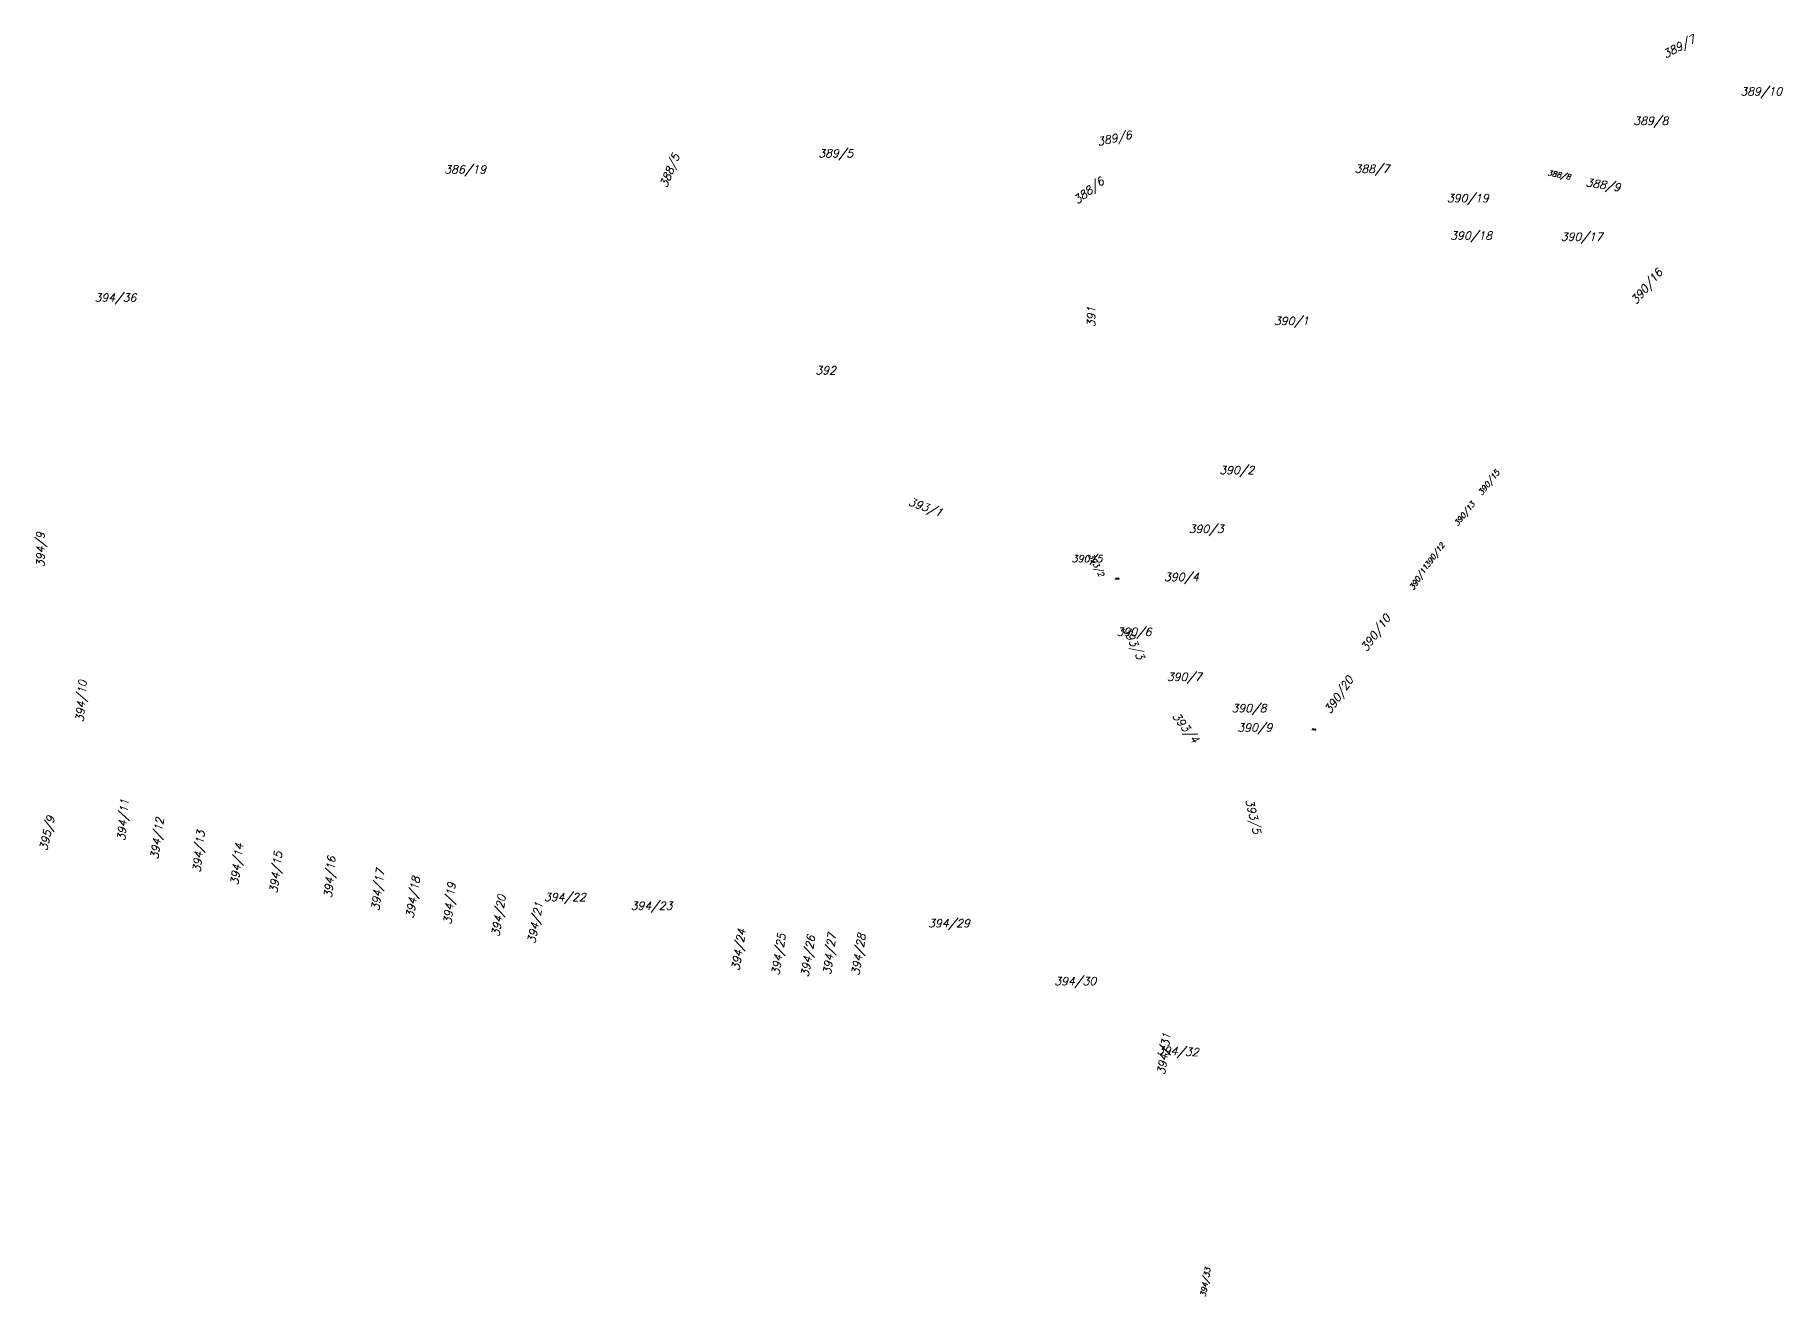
# Model space of a CAD drawing. Header units: millimetres. Extents: x -626413 to -622762, y -1174800 to -1172001.
# Drawn here: x -624517.4 to -624146.5, y -1174373.4 to -1174105.2 of the extents above; entities that cross this region are included whole.
import ezdxf
from ezdxf.enums import TextEntityAlignment as Align

# ---------------------------------------------------------------- set-up
doc = ezdxf.new("R2010")
doc.units = ezdxf.units.MM
doc.layers.add('Dobrinsko_parcelní čísla', color=7, linetype='Continuous', lineweight=0)
doc.styles.add('Style-ITALICS', font='ITALICS.shx')

msp = doc.modelspace()

# ---------------------------------------------------------------- texts
at = {"layer": 'Dobrinsko_parcelní čísla', "color": 7, "linetype": 'Continuous', "lineweight": 0, "style": 'Style-ITALICS'}
for s, height, rotation, p in [('389/7', 1.7, 29, (-624164.55, -1174106.64)), ('389/6', 1.7, 12, (-624284.34, -1174127.22)), ('388/5', 1.7, 68, (-624380.42, -1174130.89)), ('388/8', 1.139, 349, (-624191.36, -1174135.95)), ('388/6', 1.7, 38, (-624290.14, -1174136.64)), ('388/9', 1.7, 351, (-624180.81, -1174138.45)), ('390/16', 1.7, 50, (-624171.61, -1174155.74)), ('391', 1.7, 90, (-624292.2, -1174162.9)), ('390/15', 1.2, 52, (-624206.23, -1174198.16)), ('393/1', 1.7, 340, (-624325.06, -1174207.52)), ('390/13', 1.139, 51, (-624211.49, -1174204.93)), ('394/9', 1.7, 90, (-624515.39, -1174210.79)), ('393/2', 1.2, 298, (-624291.3, -1174220.32)), ('390/12', 1.139, 54, (-624217.94, -1174213.58)), ('390/11', 1.139, 57, (-624221.39, -1174218.17)), ('390/10', 1.7, 54, (-624229.37, -1174229.08)), ('393/3', 1.7, 296, (-624283.19, -1174237.98)), ('390/20', 1.7, 56, (-624237.3, -1174242.1)), ('394/10', 1.7, 86, (-624506.44, -1174242.27)), ('393/4', 1.7, 308, (-624271.39, -1174255.72)), ('390/9', 0.2, 353, (-624245.36, -1174252.8)), ('394/11', 1.7, 85, (-624497.5, -1174267.52)), ('393/5', 1.7, 283, (-624258.63, -1174274.91)), ('395/9', 1.7, 77, (-624513.19, -1174271.29)), ('394/12', 1.7, 82, (-624490.01, -1174271.53)), ('394/13', 1.7, 84, (-624481.31, -1174274.23)), ('394/14', 1.7, 83, (-624473.15, -1174276.97)), ('394/15', 1.7, 83, (-624464.87, -1174278.7)), ('394/16', 1.7, 85, (-624453.56, -1174279.68)), ('394/17', 1.7, 83, (-624443.22, -1174282.41)), ('394/18', 1.7, 81, (-624435.61, -1174284.06)), ('394/19', 1.7, 84, (-624428.05, -1174285.26)), ('394/20', 1.7, 81, (-624417.4, -1174287.93)), ('394/21', 1.7, 79, (-624409.49, -1174289.5)), ('394/24', 1.7, 81, (-624366.42, -1174295.16)), ('394/25', 1.7, 81, (-624357.95, -1174296.17)), ('394/26', 1.7, 81, (-624351.71, -1174296.53)), ('394/27', 1.7, 83, (-624347.27, -1174296.02)), ('394/28', 1.7, 81, (-624340.95, -1174296.17)), ('394/31', 1.7, 82, (-624276.17, -1174317.25)), ('394/32', 1.7, 357, (-624270.28, -1174322.03)), ('394/33', 1.2, 80, (-624267.68, -1174367.06))]:
    msp.add_text(s, height=height, rotation=rotation, dxfattribs=at).set_placement(p, align=Align.RIGHT)
for s, height, p in [('389/10', 1.7, (-624146.32, -1174118.06)), ('389/8', 1.7, (-624170.49, -1174124.31)), ('389/5', 1.7, (-624343.61, -1174131.21)), ('386/19', 1.7, (-624421.59, -1174134.62)), ('388/7', 1.7, (-624229.72, -1174134.5)), ('390/19', 1.7, (-624208.63, -1174140.72)), ('390/18', 1.7, (-624207.93, -1174148.68)), ('390/17', 1.7, (-624184.45, -1174148.9)), ('394/36', 1.7, (-624495.87, -1174161.84)), ('390/1', 1.7, (-624246.83, -1174166.79)), ('392', 1.7, (-624347.28, -1174177.27)), ('390/2', 1.7, (-624258.43, -1174198.43)), ('390/3', 1.7, (-624264.94, -1174210.95)), ('390/5', 1.5, (-624290.68, -1174217.14)), ('390/4', 1.7, (-624270.18, -1174221.14)), ('390/5', 0.2, (-624287.11, -1174220.73)), ('390/6', 1.7, (-624280.27, -1174232.79)), ('390/7', 1.7, (-624269.58, -1174242.34)), ('390/8', 1.7, (-624255.84, -1174249)), ('390/9', 1.7, (-624254.6, -1174253.11)), ('394/22', 1.7, (-624400.4, -1174289.07)), ('394/23', 1.7, (-624382.01, -1174290.92)), ('394/29', 1.7, (-624318.83, -1174294.65)), ('394/30', 1.7, (-624292.01, -1174306.93))]:
    msp.add_text(s, height=height, dxfattribs=at).set_placement(p, align=Align.RIGHT)

doc.saveas('drawing.dxf')
